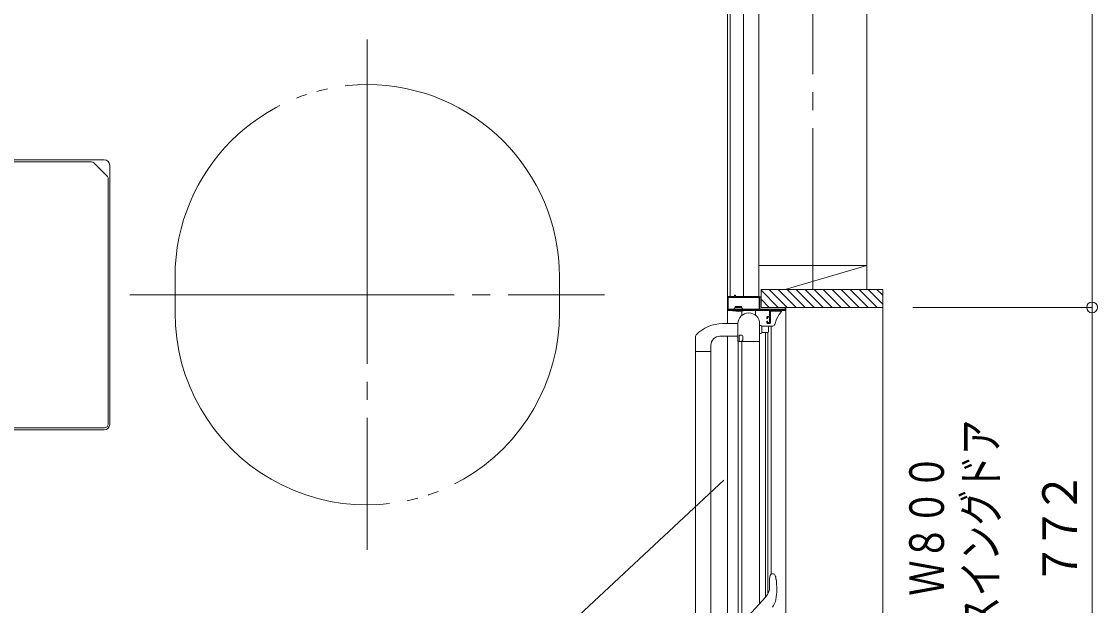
# Model space of a CAD drawing. Units: millimetres on the paper. Extents: x -305 to 305, y -152 to 152.
# Drawn here: x -162.6 to -102.9, y 7.8 to 40.3 of the extents above; entities that cross this region are included whole.
import ezdxf
from ezdxf.enums import TextEntityAlignment as Align

# ---------------------------------------------------------------- set-up
doc = ezdxf.new("R2010")
doc.units = ezdxf.units.MM
doc.linetypes.add('LONG_CHAIN', pattern=[21, 18, -1, 1, -1])
doc.linetypes.add('LONG_DOUBLE_CHAIN', pattern=[21.8, 18, -1, 0.6, -0.6, 0.6, -1])
doc.layers.add('0-0_0', color=7, linetype='Continuous', lineweight=9)
doc.layers.add('0-1_VIEW0001', color=7, linetype='Continuous', lineweight=9)
doc.styles.add('ＭＳ ゴシック', font='')
doc.styles.get('ＭＳ ゴシック').set_extended_font_data('MS Gothic')

# ---------------------------------------------------------------- blocks, each defined once
blk = doc.blocks.new('_ORIGIN')
at = {"layer": '0-0_0'}
blk.add_line((0, 0), (-1, 0), dxfattribs=at)
blk.add_circle((0, 0), 0.5, dxfattribs=at)

msp = doc.modelspace()

# ---------------------------------------------------------------- linework, layer by layer
at = {"layer": '0-1_VIEW0001', "linetype": 'LONG_CHAIN'}
for p, q in [((-118.684, 76.33), (-118.684, 25.372)), ((-143.434, 39.246), (-143.434, 10.897)), ((-156.609, 25.071), (-130.259, 25.071))]:
    msp.add_line(p, q, dxfattribs=at)
at = {"layer": '0-1_VIEW0001'}
for p, q in [((-121.684, 74.323), (-121.684, 24.971)), ((-115.684, 74.323), (-115.684, 25.372)), ((-123.434, 65.046), (-123.434, 23.471)), ((-123.434, 25.071), (-123.434, 64.922)), ((-123.284, 64.921), (-123.284, 24.971)), ((-122.534, 65.071), (-122.534, 24.971)), ((-103.184, 24.971), (-103.184, 64.471)), ((-161.659, 32.455), (-164.891, 32.455)), ((-164.889, 32.571), (-158.034, 32.571)), ((-161.659, 32.455), (-158.755, 32.455)), ((-157.734, 32.271), (-157.734, 25.071)), ((-157.826, 31.525), (-157.826, 25.071)), ((-121.684, 26.698), (-115.684, 26.698)), ((-115.683, 26.699), (-120.232, 25.372)), ((-121.559, 25.372), (-121.559, 24.371)), ((-114.809, 25.372), (-121.559, 25.372)), ((-120.609, 24.372), (-121.559, 25.322)), ((-120.109, 24.372), (-121.109, 25.372)), ((-119.609, 24.372), (-120.609, 25.372)), ((-119.109, 24.372), (-120.109, 25.372)), ((-118.609, 24.372), (-119.609, 25.372)), ((-118.109, 24.372), (-119.109, 25.372)), ((-117.609, 24.372), (-118.609, 25.372)), ((-117.109, 24.372), (-118.109, 25.372)), ((-116.609, 24.372), (-117.609, 25.372)), ((-116.109, 24.372), (-117.109, 25.372)), ((-115.614, 24.372), (-116.614, 25.372)), ((-115.119, 24.372), (-116.119, 25.372)), ((-114.809, 24.557), (-115.624, 25.372)), ((-114.809, 25.052), (-115.129, 25.372)), ((-114.809, -15.227), (-114.809, 25.372)), ((-157.826, 17.888), (-157.826, 25.071)), ((-157.734, 17.871), (-157.734, 25.071)), ((-123.434, 25.071), (-123.434, 23.471)), ((-123.434, 24.921), (-123.434, 24.246)), ((-123.389, 24.911), (-123.389, 24.286)), ((-123.049, 24.971), (-123.384, 24.971)), ((-121.694, 24.926), (-123.374, 24.926)), ((-123.034, 25.036), (-123.034, 24.986)), ((-123.004, 25.046), (-123.024, 25.046)), ((-122.994, 24.986), (-122.994, 25.036)), ((-121.684, 24.971), (-122.979, 24.971)), ((-121.679, 24.286), (-121.679, 24.911)), ((-121.559, 24.985), (-121.65, 24.958)), ((-121.642, 24.948), (-121.559, 24.948)), ((-121.634, 24.286), (-121.634, 24.921)), ((-121.109, 24.372), (-121.559, 24.822)), ((-123.409, 24.221), (-121.114, 24.221)), ((-123.374, 24.271), (-121.694, 24.271)), ((-123.134, 24.221), (-123.134, 24.201)), ((-123.009, 24.371), (-123.068, 24.293)), ((-123.052, 24.236), (-123.052, 24.256)), ((-122.659, 24.421), (-123.009, 24.421)), ((-123.009, 24.421), (-123.009, 24.371)), ((-123.009, 24.371), (-122.659, 24.371)), ((-122.624, 24.146), (-122.624, 23.94)), ((-122.617, 24.236), (-122.617, 24.256)), ((-121.924, 24.196), (-122.574, 24.196)), ((-122.534, 24.221), (-122.534, 24.201)), ((-121.874, 24.146), (-121.874, 23.94)), ((-120.249, 24.271), (-121.619, 24.271)), ((-121.559, 24.372), (-114.809, 24.372)), ((-121.099, 24.206), (-121.099, 23.886)), ((-121.049, 23.521), (-121.049, 24.206)), ((-121.049, 24.171), (-120.437, 24.171)), ((-121.034, 24.221), (-120.199, 24.221)), ((-120.437, 24.171), (-120.434, 24.171)), ((-120.234, 24.356), (-120.234, 24.286)), ((-120.199, 24.371), (-120.219, 24.371)), ((-120.184, 24.236), (-120.184, 24.356)), ((-113.145, 24.371), (-103.184, 24.371)), ((-113.145, 24.371), (-103.184, 24.371)), ((-123.702, 23.471), (-122.849, 23.471)), ((-122.849, 23.471), (-122.849, 22.486)), ((-121.649, 23.471), (-121.649, 7.908)), ((-121.649, 23.371), (-121.574, 23.371)), ((-121.524, 22.971), (-121.524, 23.321)), ((-121.199, 23.321), (-121.524, 23.321)), ((-121.249, 23.821), (-121.249, 23.766)), ((-121.249, 23.586), (-121.249, 23.521)), ((-121.234, 23.751), (-121.214, 23.751)), ((-121.214, 23.601), (-121.234, 23.601)), ((-121.052, 23.321), (-121.234, 23.321)), ((-121.114, 23.871), (-121.199, 23.871)), ((-121.199, 23.766), (-121.199, 23.811)), ((-121.199, 23.541), (-121.199, 23.586)), ((-121.199, 23.471), (-121.099, 23.471)), ((-121.184, 23.826), (-121.114, 23.826)), ((-121.114, 23.526), (-121.184, 23.526)), ((-121.099, 23.811), (-121.099, 23.541)), ((-120.954, 23.321), (-121.052, 23.321)), ((-121.007, 9.549), (-121.007, 23.321)), ((-120.806, 23.43), (-120.806, 23.43)), ((-103.184, -13.629), (-103.184, 23.771)), ((-125.199, 22.781), (-125.199, 6.511)), ((-122.849, 22.771), (-123.849, 22.771)), ((-123.434, 22.772), (-123.434, 6.522)), ((-122.784, 22.501), (-122.784, 22.796)), ((-122.759, 22.821), (-122.634, 22.821)), ((-122.584, 22.771), (-122.584, 22.546)), ((-121.574, 22.921), (-121.649, 22.921)), ((-121.199, 22.971), (-121.524, 22.971)), ((-121.324, 8.264), (-121.324, 22.971)), ((-121.184, 8.463), (-121.184, 22.971)), ((-121.149, 23.271), (-121.149, 23.021)), ((-124.349, 22.271), (-124.349, 7.021)), ((-122.834, 22.471), (-121.649, 22.471)), ((-122.834, 6.821), (-122.834, 22.471)), ((-122.834, 22.471), (-122.808, 22.471)), ((-122.795, 22.479), (-122.786, 22.493)), ((-122.624, 22.506), (-122.624, 22.501)), ((-122.624, 22.471), (-122.624, 6.821)), ((-122.622, 22.493), (-122.613, 22.479)), ((-122.601, 22.471), (-121.659, 22.471)), ((-124.349, 21.921), (-125.199, 21.921)), ((-164.891, 17.688), (-158.026, 17.688)), ((-164.889, 17.571), (-158.034, 17.571)), ((-120.943, 9.572), (-120.869, 9.572)), ((-121.09, 9.316), (-121.09, 9.316)), ((-121.09, 8.859), (-121.09, 9.272)), ((-120.757, 9.415), (-120.799, 9.524)), ((-120.754, 9.402), (-120.757, 9.415)), ((-120.734, 9.281), (-120.738, 9.281)), ((-122.444, 7.039), (-121.317, 8.272)), ((-120.746, 8.145), (-120.741, 8.145))]:
    msp.add_line(p, q, dxfattribs=at)
at = {"layer": '0-1_VIEW0001', "color": 4}
msp.add_line((-157.884, 31.667), (-158.614, 32.396), dxfattribs=at)
at = {"layer": '0-1_VIEW0001', "linetype": 'LONG_DOUBLE_CHAIN'}
for p, q in [((-154.109, 24.071), (-154.109, 26.071)), ((-132.759, 24.071), (-132.759, 26.071)), ((-136.121, 3.126), (-123.634, 14.78))]:
    msp.add_line(p, q, dxfattribs=at)
at = {"layer": '0-1_VIEW0001', "color": 4}
msp.add_lwpolyline([(-157.884, 31.667), (-157.859, 31.635), (-157.845, 31.611), (-157.83, 31.567), (-157.826, 31.525)], dxfattribs=at)
at = {"layer": '0-1_VIEW0001'}
for points in [[(-123.384, 24.971), (-123.419, 24.957), (-123.434, 24.921)], [(-123.374, 24.926), (-123.385, 24.922), (-123.389, 24.911)], [(-123.034, 24.986), (-123.038, 24.976), (-123.049, 24.971)], [(-123.024, 25.046), (-123.031, 25.044), (-123.034, 25.036)], [(-122.994, 25.036), (-122.997, 25.044), (-123.004, 25.046)], [(-122.979, 24.971), (-122.99, 24.976), (-122.994, 24.986)], [(-121.679, 24.911), (-121.683, 24.922), (-121.694, 24.926)], [(-121.634, 24.921), (-121.649, 24.957), (-121.684, 24.971)], [(-123.434, 24.246), (-123.427, 24.229), (-123.409, 24.221)], [(-120.184, -14.054), (-120.184, 24.196), (-123.434, 24.196), (-123.434, 23.472)], [(-123.389, 24.286), (-123.385, 24.276), (-123.374, 24.271)], [(-122.659, 24.421), (-122.659, 24.371), (-122.6, 24.293)], [(-121.694, 24.271), (-121.683, 24.276), (-121.679, 24.286)], [(-121.619, 24.271), (-121.63, 24.276), (-121.634, 24.286)], [(-121.114, 24.221), (-121.103, 24.217), (-121.099, 24.206)], [(-121.049, 24.206), (-121.045, 24.217), (-121.034, 24.221)], [(-120.806, 23.43), (-120.7, 23.719), (-120.554, 23.987), (-120.436, 24.148)], [(-120.436, 24.148), (-120.436, 24.148), (-120.435, 24.149), (-120.427, 24.156), (-120.425, 24.162), (-120.425, 24.165), (-120.426, 24.167), (-120.428, 24.169), (-120.431, 24.171), (-120.434, 24.171)], [(-120.234, 24.286), (-120.238, 24.276), (-120.249, 24.271)], [(-120.219, 24.371), (-120.23, 24.367), (-120.234, 24.356)], [(-120.184, 24.356), (-120.188, 24.367), (-120.199, 24.371)], [(-120.199, 24.221), (-120.188, 24.226), (-120.184, 24.236)], [(-121.199, 23.871), (-121.234, 23.857), (-121.249, 23.821)], [(-121.249, 23.766), (-121.245, 23.756), (-121.234, 23.751)], [(-121.234, 23.601), (-121.245, 23.597), (-121.249, 23.586)], [(-121.249, 23.521), (-121.234, 23.486), (-121.199, 23.471)], [(-121.214, 23.751), (-121.203, 23.756), (-121.199, 23.766)], [(-121.199, 23.586), (-121.203, 23.597), (-121.214, 23.601)], [(-121.199, 23.811), (-121.195, 23.822), (-121.184, 23.826)], [(-121.184, 23.526), (-121.195, 23.531), (-121.199, 23.541)], [(-121.099, 23.886), (-121.103, 23.876), (-121.114, 23.871)], [(-121.114, 23.826), (-121.103, 23.822), (-121.099, 23.811)], [(-121.099, 23.541), (-121.103, 23.531), (-121.114, 23.526)], [(-121.099, 23.471), (-121.064, 23.486), (-121.049, 23.521)], [(-120.806, 23.43), (-120.809, 23.421), (-120.817, 23.404)], [(-122.784, 22.796), (-122.777, 22.814), (-122.759, 22.821)], [(-122.634, 22.821), (-122.599, 22.807), (-122.584, 22.771)], [(-122.849, 22.486), (-122.845, 22.476), (-122.834, 22.471)], [(-122.808, 22.471), (-122.8, 22.473), (-122.795, 22.479)], [(-122.786, 22.493), (-122.785, 22.497), (-122.784, 22.501)], [(-122.584, 22.546), (-122.591, 22.529), (-122.609, 22.521), (-122.62, 22.517), (-122.624, 22.506)], [(-122.624, 22.501), (-122.623, 22.497), (-122.622, 22.493)], [(-122.613, 22.479), (-122.608, 22.473), (-122.601, 22.471)], [(-120.757, 9.415), (-120.757, 9.412), (-120.754, 9.396), (-120.75, 9.366), (-120.744, 9.327), (-120.738, 9.281)]]:
    msp.add_lwpolyline(points, dxfattribs=at)
at = {"layer": '0-1_VIEW0001', "linetype": 'LONG_DOUBLE_CHAIN'}
for centre, start, end in [((-143.434, 26.071), 0.00002, 179.99996), ((-143.434, 24.071), 179.99996, 0)]:
    msp.add_arc(centre, 10.675, start, end, dxfattribs=at)
at = {"layer": '0-1_VIEW0001', "color": 4}
msp.add_arc((-158.755, 32.255), 0.2, 45.00001, 90, dxfattribs=at)
at = {"layer": '0-1_VIEW0001'}
for centre, radius, start, end in [((-158.034, 32.271), 0.3, 0, 90), ((-123.109, 24.201), 0.025, 180, 257.57603), ((-122.834, 25.45), 1.303, 257.57603, 282.42397), ((-123.057, 24.284), 0.015, 142.83915, 250.52878), ((-123.067, 24.236), 0.015, 270, 0), ((-123.067, 24.256), 0.015, 0, 70.52878), ((-122.249, 23.471), 0.6, 0, 180), ((-122.574, 24.146), 0.05, 90, 180), ((-122.602, 24.256), 0.015, 109.47122, 180), ((-122.602, 24.236), 0.015, 180, 270), ((-122.612, 24.284), 0.015, 289.47122, 37.16085), ((-122.559, 24.201), 0.025, 282.42397, 0), ((-121.924, 24.146), 0.05, 0, 90), ((-123.702, 21.421), 2.05, 90, 135.77987), ((-121.574, 23.321), 0.05, 0, 90), ((-121.199, 23.271), 0.05, 0, 90), ((-120.95, 23.468), 0.147, 268.46264, 334.21307), ((-125.099, 22.781), 0.1, 135.77987, 180), ((-123.849, 22.271), 0.5, 90, 180), ((-121.574, 22.971), 0.05, 270, 0), ((-121.199, 23.021), 0.05, 270, 0), ((-158.034, 17.871), 0.3, 270, 0), ((-158.026, 17.888), 0.2, 270, 0), ((-120.943, 9.472), 0.1, 89.99999, 144.18397), ((-120.869, 9.497), 0.075, 20.97394, 90), ((-120.741, 9.325), 0.35, 144.18397, 181.09601), ((-122.136, 9.316), 1.045, 359.99653, 0.48653), ((-120.744, 9.325), 0.346, 179.97071, 180.74017), ((-98.075, 9.323), 23.015, 180.01657, 180.12729), ((-124.362, 8.738), 3.669, 350.69845, 8.51838), ((-121.956, 8.857), 0.867, 317.56377, 0.11132), ((-121.63, 8.29), 0.9, 320.48565, 350.69845)]:
    msp.add_arc(centre, radius, start, end, dxfattribs=at)

# ---------------------------------------------------------------- block references
at = {"layer": '0-1_VIEW0001', "xscale": 0.6, "yscale": 0.6}
for rotation in [270, 90]:
    msp.add_blockref('_ORIGIN', (-103.184, 24.371), dxfattribs=dict(at, rotation=rotation))

# ---------------------------------------------------------------- texts
at = {"layer": '0-1_VIEW0001', "style": 'ＭＳ ゴシック'}
for s, width, p in [('２枚折りドア／スイングドア', 0.75, (-107.838, -7.405)), ('ドア位置ＢＲ\u3000Ｗ８００', 0.75, (-110.835, -5.405)), ('２', 0.9, (-103.45, 12.905)), ('７', 0.9, (-103.45, 10.917)), ('７', 0.9, (-103.45, 8.929))]:
    msp.add_text(s, height=1.921, rotation=90, dxfattribs=dict(at, width=width)).set_placement(p, align=Align.BOTTOM_LEFT)

doc.saveas('drawing.dxf')
